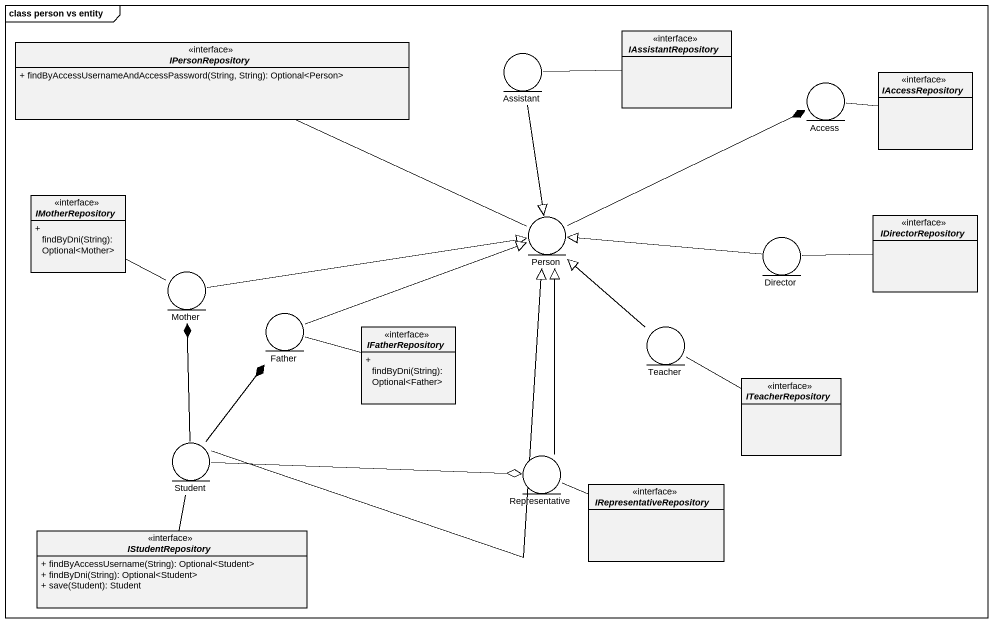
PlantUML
@startuml
mainframe class person vs entity
allowmixing
hide circle
hide empty members
skinparam classAttributeIconSize 0
interface IPersonRepository {
  + findByAccessUsernameAndAccessPassword(String, String): Optional<Person>
}
entity Assistant
interface IAssistantRepository
entity Access
interface IAccessRepository
interface IMotherRepository {
  + findByDni(String): Optional<Mother>
}
entity "Person" as Person_
interface IDirectorRepository
entity Director
entity Mother
entity Father
interface IFatherRepository {
  + findByDni(String): Optional<Father>
}
entity Teacher
interface ITeacherRepository
entity Student
entity Representative
interface IRepresentativeRepository
interface IStudentRepository {
  + findByAccessUsername(String): Optional<Student>
  + findByDni(String): Optional<Student>
  + save(Student): Student
}
IPersonRepository -right- Person_
Assistant --|> Person_
IAssistantRepository -left- Assistant
IAccessRepository -left- Access
IMotherRepository -- Mother
Person_ -right-* Access
IDirectorRepository -left- Director
Director -left-|> Person_
Mother -right-|> Person_
Father -right-|> Person_
IFatherRepository -left- Father
Teacher -up-|> Person_
ITeacherRepository -left- Teacher
Student -up-|> Person_
Student -up-* Mother
Student -up-* Father
Student -right-o Representative
Representative -up-|> Person_
IRepresentativeRepository -left- Representative
IStudentRepository -up- Student
@enduml
